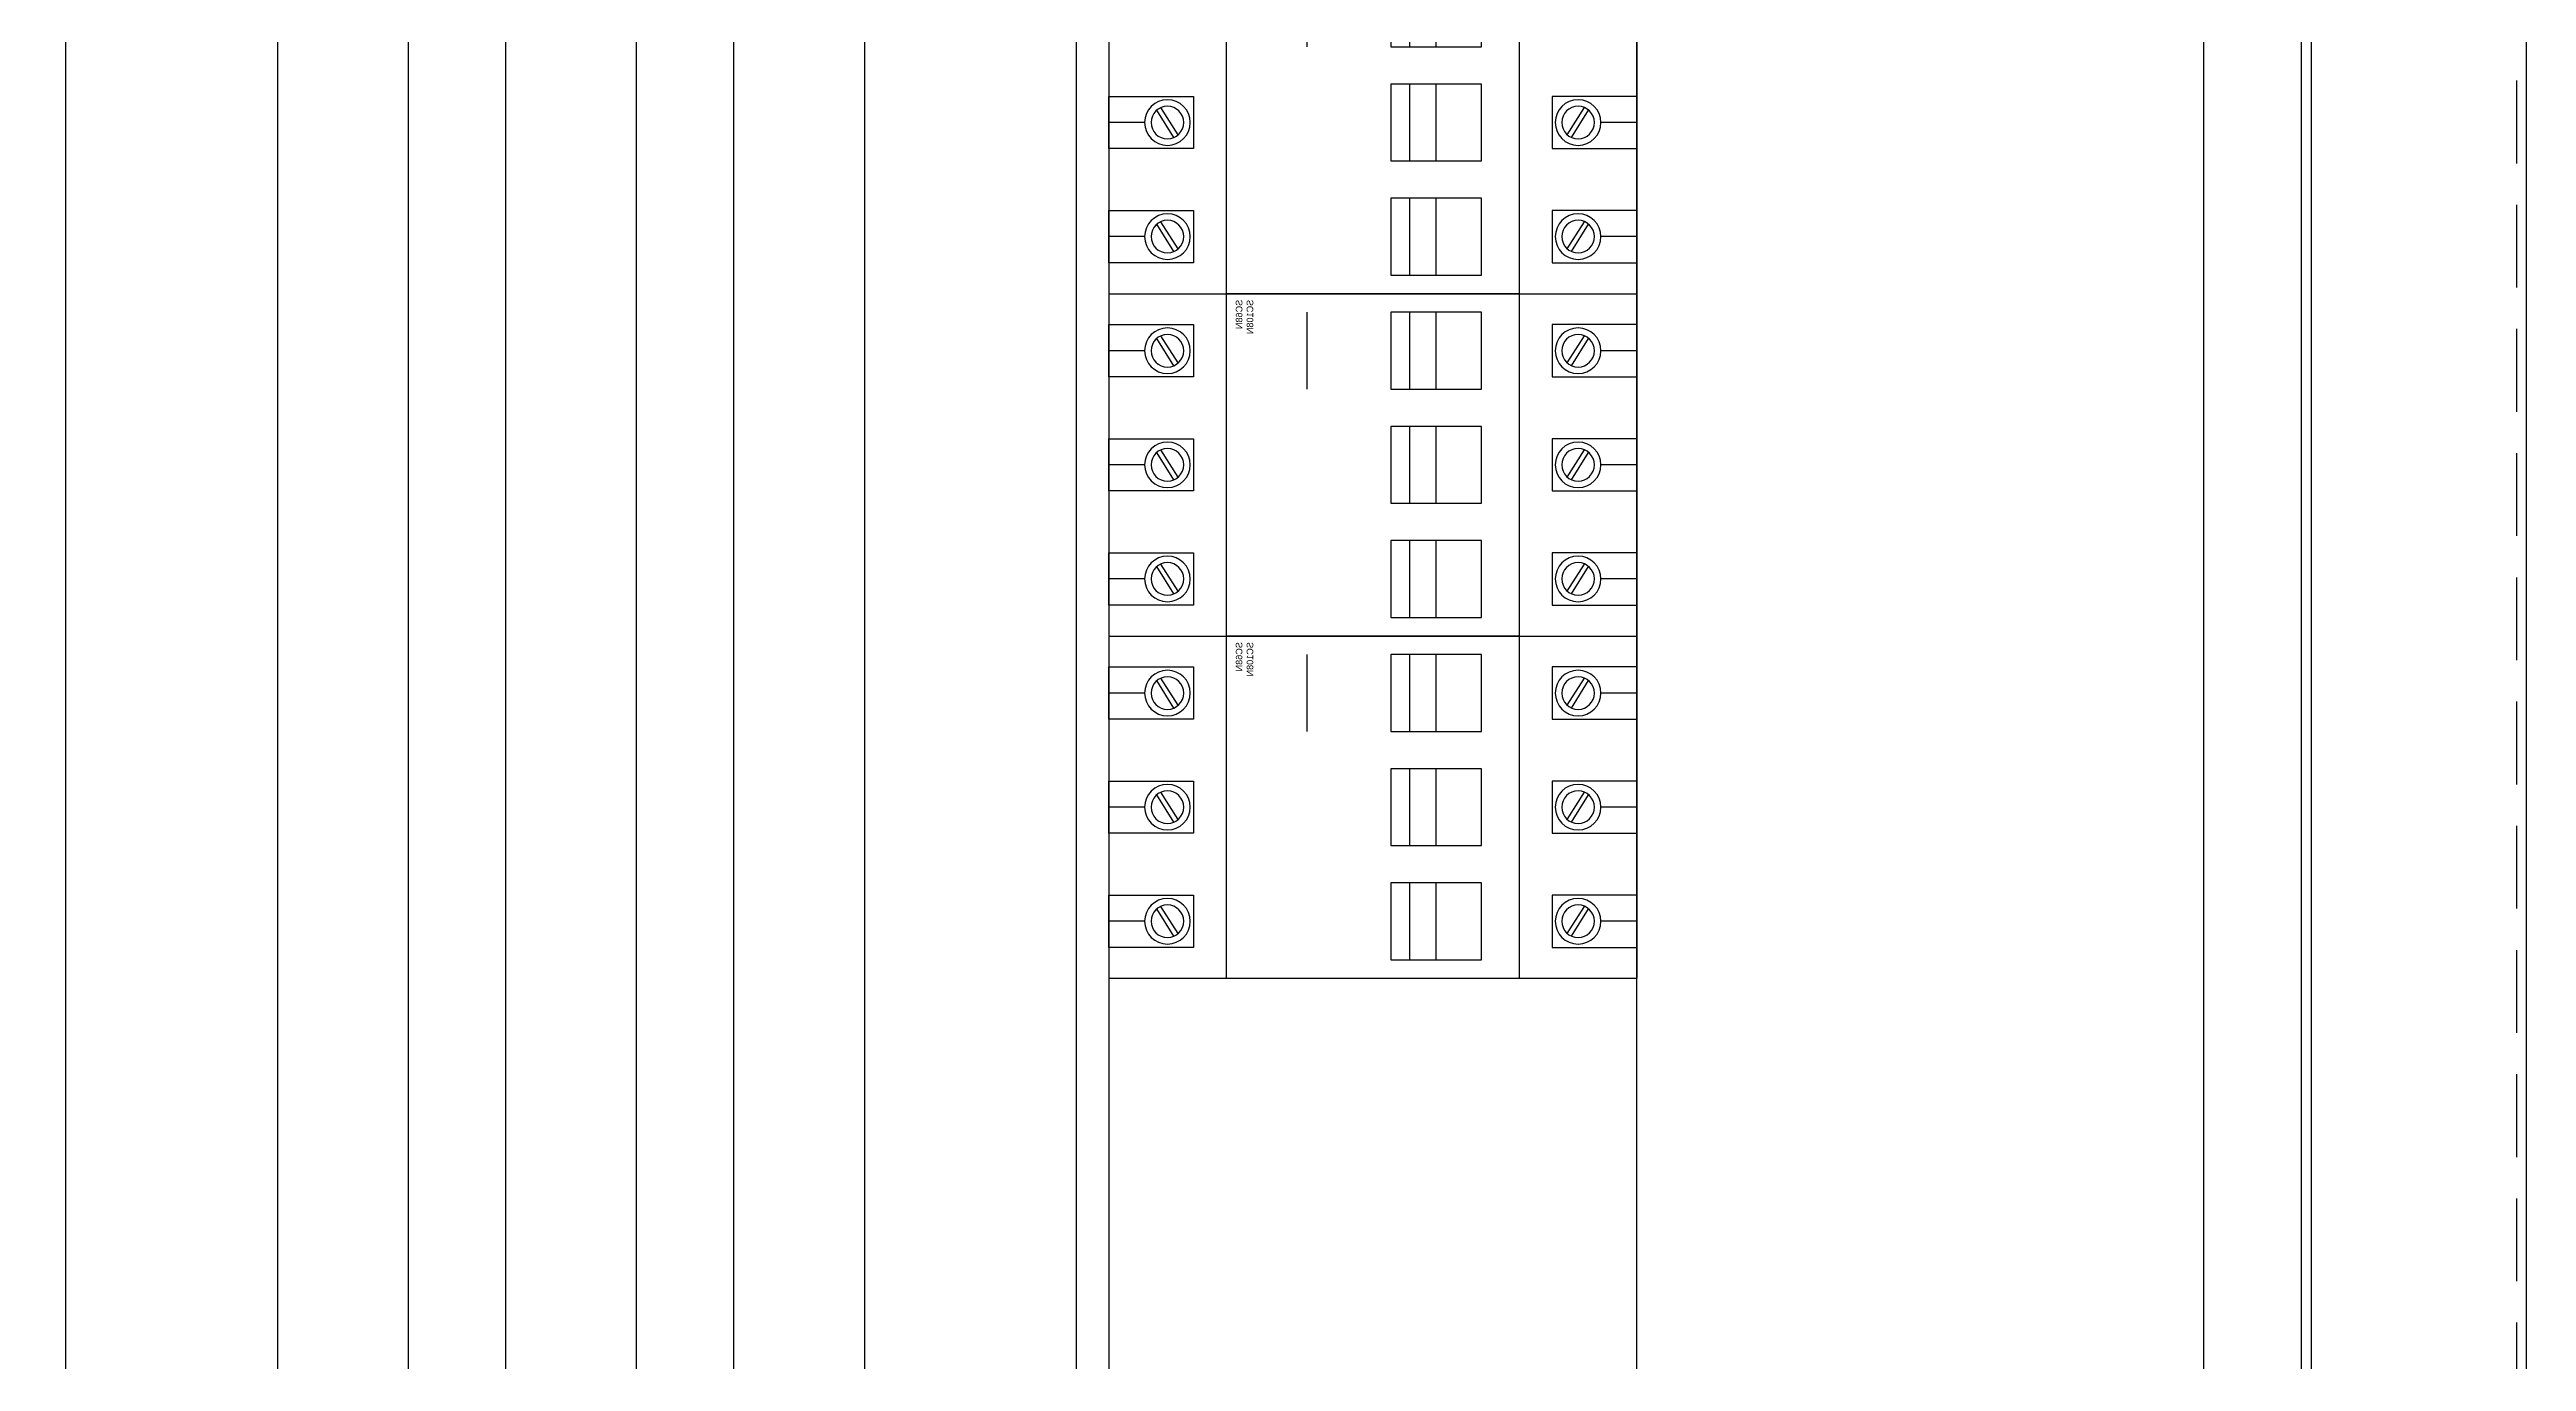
# Model space of a CAD drawing. Header units: millimetres. Extents: x 0 to 4783, y 0 to 3382.
# Drawn here: x 2488.7 to 2868.7, y 1872.4 to 2073.6 of the extents above; entities that cross this region are included whole.
import ezdxf

# ---------------------------------------------------------------- set-up
doc = ezdxf.new("R2010")
doc.units = ezdxf.units.MM
doc.linetypes.add('HIDDENX2', pattern=[19.05, 12.7, -6.35])
doc.layers.add('DI', color=2, linetype='Continuous')
doc.styles.add('KT', font='vnsimli.shx')

# ---------------------------------------------------------------- blocks, each defined once
blk = doc.blocks.new('SC86N108N3P')
at = {"color": 7}
for p, q in [((159248.82, 62347.08), (159248.82, 62266.08)), ((159301.32, 62347.08), (159301.32, 62266.08))]:
    blk.add_line(p, q, dxfattribs=at)
for p, q in [((159248.82, 62347.08), (159283.82, 62347.08)), ((159257.57, 62341.58), (159257.57, 62347.08)), ((159275.07, 62341.58), (159275.07, 62347.08)), ((159283.82, 62347.08), (159301.32, 62347.08)), ((159292.57, 62341.58), (159292.57, 62347.08)), ((159259.45, 62336.42), (159255.28, 62339.08)), ((159259.87, 62337.09), (159255.67, 62339.7)), ((159276.95, 62336.42), (159272.78, 62339.08)), ((159277.37, 62337.09), (159273.17, 62339.7)), ((159294.45, 62336.42), (159290.28, 62339.08)), ((159294.87, 62337.09), (159290.67, 62339.7)), ((159251.68, 62316.67), (159263.47, 62316.67)), ((159259.45, 62276.74), (159255.28, 62274.08)), ((159259.87, 62276.07), (159255.67, 62273.46)), ((159276.95, 62276.74), (159272.78, 62274.08)), ((159277.37, 62276.07), (159273.17, 62273.46)), ((159294.45, 62276.74), (159290.28, 62274.08)), ((159294.87, 62276.07), (159290.67, 62273.46)), ((159257.57, 62266.08), (159257.57, 62271.58)), ((159275.07, 62266.08), (159275.07, 62271.58)), ((159292.57, 62266.08), (159292.57, 62271.58)), ((159248.82, 62266.08), (159283.82, 62266.08)), ((159283.82, 62266.08), (159301.32, 62266.08))]:
    blk.add_line(p, q)
at = {"color": 1}
for points in [[(159253.57, 62334.08), (159261.57, 62334.08), (159261.57, 62347.08), (159253.57, 62347.08)], [(159271.07, 62334.08), (159279.07, 62334.08), (159279.07, 62347.08), (159271.07, 62347.08)], [(159288.57, 62334.08), (159296.57, 62334.08), (159296.57, 62347.08), (159288.57, 62347.08)], [(159253.57, 62279.08), (159261.57, 62279.08), (159261.57, 62266.08), (159253.57, 62266.08)], [(159271.07, 62279.08), (159279.07, 62279.08), (159279.07, 62266.08), (159271.07, 62266.08)], [(159288.57, 62279.08), (159296.57, 62279.08), (159296.57, 62266.08), (159288.57, 62266.08)]]:
    blk.add_lwpolyline(points, close=True, dxfattribs=at)
at = {"color": 3, "linetype": 'ByBlock', "lineweight": -2}
blk.add_lwpolyline([(159248.82, 62329.08), (159301.32, 62329.08), (159301.32, 62284.08), (159248.82, 62284.08)], close=True, dxfattribs=at)
at = {"linetype": 'ByBlock', "lineweight": -2}
for points in [[(159251.68, 62303.81), (159263.47, 62303.81), (159263.47, 62289.88), (159251.68, 62289.88)], [(159269.18, 62303.81), (159280.97, 62303.81), (159280.97, 62289.88), (159269.18, 62289.88)], [(159286.68, 62303.81), (159298.47, 62303.81), (159298.47, 62289.88), (159286.68, 62289.88)], [(159251.68, 62300.93), (159263.47, 62300.93), (159263.47, 62296.85), (159251.68, 62296.85)], [(159269.18, 62300.93), (159280.97, 62300.93), (159280.97, 62296.85), (159269.18, 62296.85)], [(159286.68, 62300.93), (159298.47, 62300.93), (159298.47, 62296.85), (159286.68, 62296.85)]]:
    blk.add_lwpolyline(points, close=True, dxfattribs=at)
for centre, radius in [((159257.57, 62338.08), 3.5), ((159257.57, 62338.08), 2.5), ((159275.07, 62338.08), 3.5), ((159275.07, 62338.08), 2.5), ((159292.57, 62338.08), 3.5), ((159292.57, 62338.08), 2.5), ((159257.57, 62275.08), 3.5), ((159275.07, 62275.08), 3.5), ((159292.57, 62275.08), 3.5), ((159257.57, 62275.08), 2.5), ((159275.07, 62275.08), 2.5), ((159292.57, 62275.08), 2.5)]:
    blk.add_circle(centre, radius)
at = {"layer": 'DI', "insert": (159249.75, 62327.59), "char_height": 1, "attachment_point": 1, "style": 'KT'}
blk.add_mtext_dynamic_manual_height_columns('{\\fArial|b0|i0|c0|p34;SC68N \\PSC108N }', width=109.6994, gutter_width=12.5, heights=[0], dxfattribs=at)

msp = doc.modelspace()

# ---------------------------------------------------------------- hatches: boundary and pattern name
at = {"ltscale": 3}
h = msp.add_hatch(dxfattribs=at)
h.set_pattern_fill('ANSI31', color=4, scale=100, style=0)
h.set_pattern_definition([(45, (0, 0), (-883.9, 883.9), [])])
h.paths.add_polyline_path([(2491.22, 2231.1), (2646.22, 2231.1), (2646.22, 1810.45), (2491.22, 1810.45)])

# ---------------------------------------------------------------- linework, layer by layer
at = {"color": 7}
for points in [[(2268.72, 1673.6), (2868.72, 1673.6), (2868.72, 2673.6), (2268.72, 2673.6)], [(2301.72, 1706), (2835.72, 1706), (2835.72, 2640.6), (2301.72, 2640.6)]]:
    msp.add_lwpolyline(points, close=True, dxfattribs=at)
at = {"color": 7, "linetype": 'HIDDENX2'}
msp.add_lwpolyline([(2270.22, 1675.1), (2867.22, 1675.1), (2867.22, 2672.1), (2270.22, 2672.1)], close=True, dxfattribs=at)
at = {"color": 3}
for points in [[(2303.22, 1707.5), (2834.22, 1707.5), (2834.22, 2639.1), (2303.22, 2639.1)], [(2318.22, 1739.6), (2819.22, 1739.6), (2819.22, 2602), (2318.22, 2602)]]:
    msp.add_lwpolyline(points, close=True, dxfattribs=at)
at = {"color": 46, "ltscale": 3}
msp.add_lwpolyline([(2732.22, 2261.1), (2651.22, 2261.1), (2651.22, 1811.1), (2732.22, 1811.1)], close=True, dxfattribs=at)
at = {"color": 1, "ltscale": 3}
msp.add_lwpolyline([(2523.72, 2257.1), (2543.72, 2257.1), (2543.72, 1811.58), (2523.72, 1811.58)], close=True, dxfattribs=at)
at = {"color": 2, "ltscale": 3}
msp.add_lwpolyline([(2558.72, 2257.1), (2578.72, 2257.1), (2578.72, 1811.58), (2558.72, 1811.58)], close=True, dxfattribs=at)
at = {"color": 5, "ltscale": 3}
msp.add_lwpolyline([(2593.72, 2257.1), (2613.72, 2257.1), (2613.72, 1811.58), (2593.72, 1811.58)], close=True, dxfattribs=at)
at = {"color": 4, "ltscale": 3}
msp.add_lwpolyline([(2491.22, 2231.1), (2646.22, 2231.1), (2646.22, 1810.45), (2491.22, 1810.45)], close=True, dxfattribs=at)

# ---------------------------------------------------------------- block references
at = {"linetype": 'ByBlock', "lineweight": -2, "xscale": -1, "rotation": 90}
for p in [(64998.3, 161337.43), (64998.3, 161284.93), (64998.3, 161232.43)]:
    msp.add_blockref('SC86N108N3P', p, dxfattribs=at)

doc.saveas('drawing.dxf')
